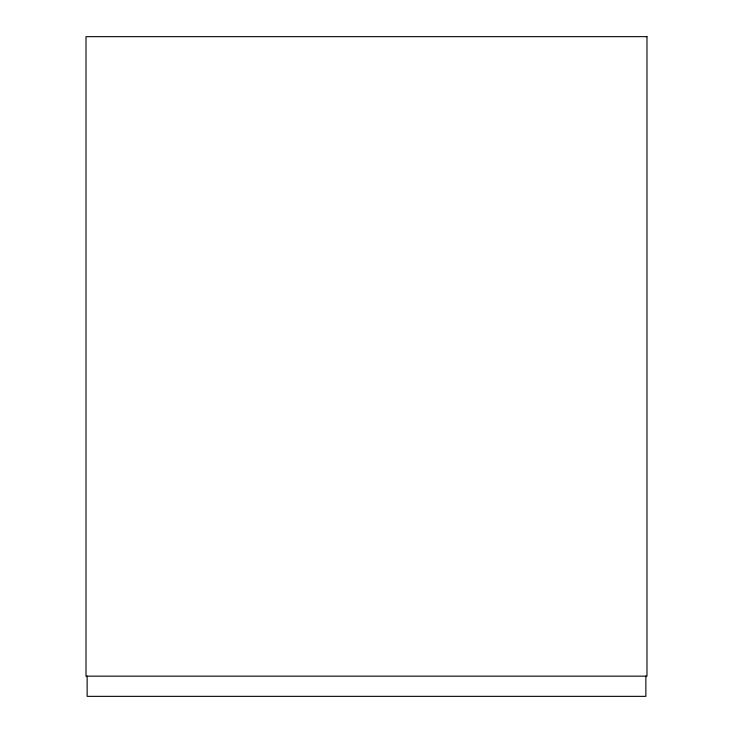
<?xml version="1.0" encoding="UTF-8"?>
<svg xmlns="http://www.w3.org/2000/svg" width="733" height="733" viewBox="0 0 733 733"><rect width="100%" height="100%" fill="white"/><g stroke="black" fill="none" stroke-linecap="round" stroke-linejoin="round"><path stroke-width="1.1" d="M645.865 676.156L645.865 696.35L87.135 696.35L87.135 676.156M646.982 36.65L86.018 36.65L86.018 676.156L646.982 676.156L646.982 36.65"/></g></svg>
